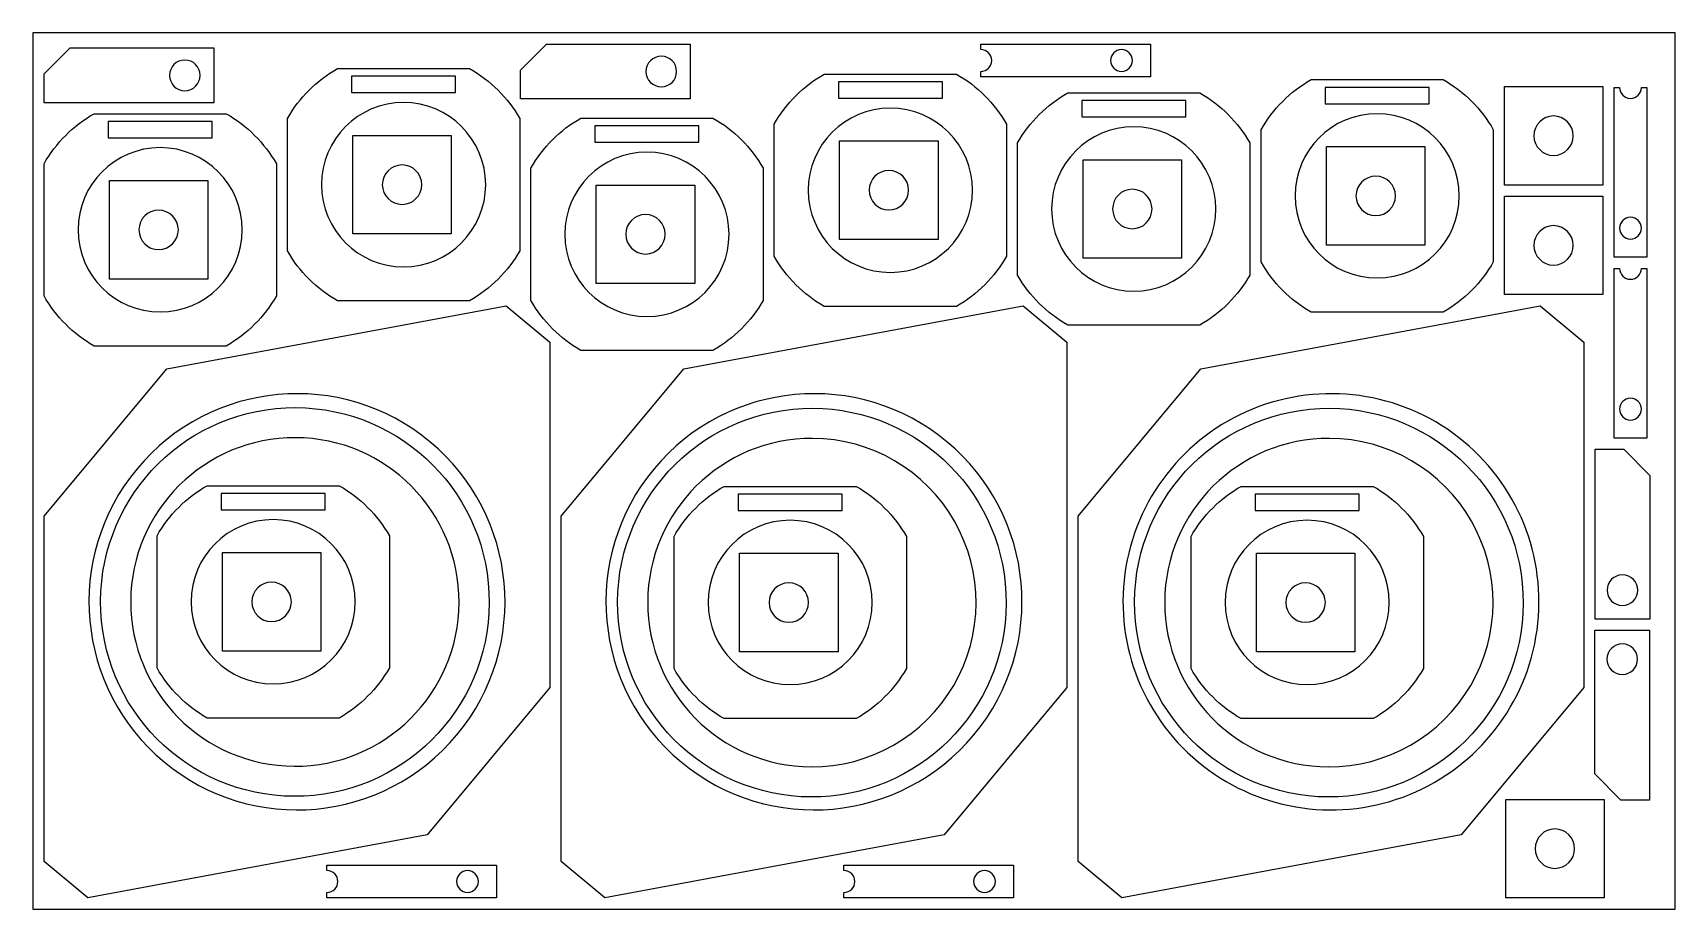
# Model space of a CAD drawing. Header units: metres. Extents: x 0 to 1500, y 0 to 800.
import ezdxf

# ---------------------------------------------------------------- set-up
doc = ezdxf.new("R2010")
doc.units = ezdxf.units.M

msp = doc.modelspace()

# ---------------------------------------------------------------- linework, layer by layer
for points in [[(0, 0), (1500, 0), (1500, 800), (0, 800)], [(165.2, 736.2), (10.2, 736.2), (10.2, 762.5), (34, 786.2), (165.2, 786.2)], [(600.4, 739.7), (445.4, 739.7), (445.4, 765.9), (469.2, 789.7), (600.4, 789.7)], [(386.1, 745.4), (386.1, 760.4), (291.1, 760.4), (291.1, 745.4)], [(830.7, 740.3), (830.7, 755.3), (735.7, 755.3), (735.7, 740.3)], [(1275.3, 735.2), (1275.3, 750.2), (1180.3, 750.2), (1180.3, 735.2)], [(1434, 661.1), (1344, 661.1), (1344, 751.1), (1434, 751.1)], [(1053, 723.2), (1053, 738.2), (958, 738.2), (958, 723.2)], [(163.8, 704.2), (163.8, 719.2), (68.8, 719.2), (68.8, 704.2)], [(382.2, 616.4), (292.2, 616.4), (292.2, 706.4), (382.2, 706.4)], [(608.4, 700.1), (608.4, 715.1), (513.4, 715.1), (513.4, 700.1)], [(826.9, 611.3), (736.9, 611.3), (736.9, 701.3), (826.9, 701.3)], [(1271.5, 606.2), (1181.5, 606.2), (1181.5, 696.2), (1271.5, 696.2)], [(1049.2, 594.2), (959.2, 594.2), (959.2, 684.2), (1049.2, 684.2)], [(159.9, 575.1), (69.9, 575.1), (69.9, 665.1), (159.9, 665.1)], [(604.5, 571.1), (514.5, 571.1), (514.5, 661.1), (604.5, 661.1)], [(1434, 561), (1344, 561), (1344, 651), (1434, 651)], [(472.1, 202.4), (360.2, 67.8), (50.2, 10.2), (10.2, 43.5), (10.4, 358.8), (122.3, 493.3), (432.3, 550.9), (472.3, 517.7)], [(944.3, 202.4), (832.4, 67.8), (522.4, 10.2), (482.4, 43.5), (482.6, 358.8), (594.5, 493.3), (904.5, 550.9), (944.5, 517.7)], [(1416.5, 202.4), (1304.6, 67.8), (994.6, 10.2), (954.6, 43.5), (954.8, 358.8), (1066.7, 493.3), (1376.7, 550.9), (1416.7, 517.7)], [(1426.8, 264.8), (1426.8, 419.8), (1453.1, 419.8), (1476.8, 396), (1476.8, 264.8)], [(267, 364.6), (267, 379.6), (172, 379.6), (172, 364.6)], [(739.2, 364), (739.2, 379), (644.2, 379), (644.2, 364)], [(1211.4, 364), (1211.4, 379), (1116.4, 379), (1116.4, 364)], [(263.1, 235.5), (173.1, 235.5), (173.1, 325.5), (263.1, 325.5)], [(735.4, 234.9), (645.4, 234.9), (645.4, 324.9), (735.4, 324.9)], [(1207.5, 234.9), (1117.5, 234.9), (1117.5, 324.9), (1207.5, 324.9)], [(1476.7, 254.6), (1476.7, 99.6), (1450.5, 99.6), (1426.7, 123.4), (1426.7, 254.6)], [(1435.2, 10.2), (1345.2, 10.2), (1345.2, 100.2), (1435.2, 100.2)]]:
    msp.add_lwpolyline(points, close=True)
for points in [[(1020.8, 759.8), (865.8, 759.8), (865.8, 764.8, 1), (865.8, 784.8), (865.8, 789.8), (1020.8, 789.8)], [(1004.3, 774.8, 1), (984.3, 774.8, 1)], [(152.8, 761.2, 1), (124.8, 761.2, 1)], [(398.9, 555.4), (278.3, 555.4, -0.135101), (232.5, 601.1), (232.5, 721.7, -0.135101), (278.3, 767.5), (398.9, 767.5, -0.135101), (444.7, 721.7), (444.7, 601.1, -0.135101)], [(588, 764.7, 1), (560, 764.7, 1)], [(843.5, 550.2), (722.9, 550.2, -0.135101), (677.1, 596), (677.1, 716.6, -0.135101), (722.9, 762.4), (843.5, 762.4, -0.135101), (889.3, 716.6), (889.3, 596, -0.135101)], [(1288.1, 545.1), (1167.5, 545.1, -0.135101), (1121.8, 590.9), (1121.8, 711.5, -0.135101), (1167.5, 757.3), (1288.1, 757.3, -0.135101), (1333.9, 711.5), (1333.9, 590.9, -0.135101)], [(1444.2, 595.1), (1444.2, 750.1), (1449.2, 750.1, 1), (1469.2, 750.1), (1474.2, 750.1), (1474.2, 595.1)], [(413.6, 661.4, 1), (263.6, 661.4, 1)], [(1065.8, 533.1), (945.2, 533.1, -0.135101), (899.4, 578.9), (899.4, 699.5, -0.135101), (945.2, 745.3), (1065.8, 745.3, -0.135101), (1111.6, 699.5), (1111.6, 578.9, -0.135101)], [(176.6, 514.1), (56, 514.1, -0.135101), (10.2, 559.9), (10.2, 680.4, -0.135101), (56, 726.2), (176.6, 726.2, -0.135101), (222.4, 680.4), (222.4, 559.9, -0.135101)], [(621.2, 510), (500.6, 510, -0.135101), (454.8, 555.8), (454.8, 676.4, -0.135101), (500.6, 722.2), (621.2, 722.2, -0.135101), (667, 676.4), (667, 555.8, -0.135101)], [(858.2, 656.3, 1), (708.2, 656.3, 1)], [(1302.8, 651.2, 1), (1152.8, 651.2, 1)], [(1407, 706.1, 1), (1371, 706.1, 1)], [(1080.5, 639.2, 1), (930.5, 639.2, 1)], [(191.3, 620.2, 1), (41.3, 620.2, 1)], [(635.9, 616.1, 1), (485.9, 616.1, 1)], [(355.2, 661.4, 1), (319.2, 661.4, 1)], [(799.9, 656.3, 1), (763.9, 656.3, 1)], [(1244.5, 651.2, 1), (1208.5, 651.2, 1)], [(1022.2, 639.2, 1), (986.2, 639.2, 1)], [(132.9, 620.1, 1), (96.9, 620.1, 1)], [(577.5, 616.1, 1), (541.5, 616.1, 1)], [(1459.2, 611.7, 1), (1459.2, 631.7, 1)], [(1407, 606, 1), (1371, 606, 1)], [(1444.2, 429.9), (1444.2, 585), (1449.2, 585, 1), (1469.2, 585), (1474.2, 585), (1474.2, 429.9)], [(119.8, 134.5, 1), (362.7, 426.7, 1)], [(592, 134.5, 1), (834.9, 426.7, 1)], [(1064.2, 134.5, 1), (1307.1, 426.7, 1)], [(1459.2, 446.5, 1), (1459.2, 466.5, 1)], [(240.1, 457.9, -1), (238.6, 103, -1)], [(712.3, 457.3, -1), (710.8, 102.4, -1)], [(1184.5, 457.3, -1), (1183, 102.4, -1)], [(240, 430.4, 1), (238.7, 130.5, 1)], [(712.2, 429.8, 1), (710.9, 129.9, 1)], [(1184.4, 429.8, 1), (1183.1, 129.9, 1)], [(279.8, 174.5), (159.2, 174.5, -0.135101), (113.4, 220.3), (113.4, 340.8, -0.135101), (159.2, 386.6), (279.8, 386.6, -0.135101), (325.6, 340.8), (325.6, 220.3, -0.135101)], [(752, 173.9), (631.4, 173.9, -0.135101), (585.6, 219.7), (585.6, 340.2, -0.135101), (631.4, 386), (752, 386, -0.135101), (797.8, 340.2), (797.8, 219.7, -0.135101)], [(1224.2, 173.9), (1103.6, 173.9, -0.135101), (1057.8, 219.7), (1057.8, 340.2, -0.135101), (1103.6, 386), (1224.2, 386, -0.135101), (1270, 340.2), (1270, 219.7, -0.135101)], [(294.5, 280.6, 1), (144.5, 280.6, 1)], [(766.7, 280, 1), (616.7, 280, 1)], [(1238.9, 280, 1), (1088.9, 280, 1)], [(1451.8, 277.2, 1), (1451.8, 305.2, 1)], [(236.1, 280.5, 1), (200.1, 280.5, 1)], [(708.4, 279.9, 1), (672.4, 279.9, 1)], [(1180.5, 279.9, 1), (1144.5, 279.9, 1)], [(1451.7, 242.2, 1), (1451.7, 214.2, 1)], [(1408.2, 55.2, 1), (1372.2, 55.2, 1)], [(423.6, 10.2), (268.6, 10.2), (268.6, 15.2, 1), (268.6, 35.2), (268.6, 40.2), (423.6, 40.2)], [(407, 25.2, 1), (387, 25.2, 1)], [(895.8, 10.2), (740.8, 10.2), (740.8, 15.2, 1), (740.8, 35.2), (740.8, 40.2), (895.8, 40.2)], [(879.2, 25.2, 1), (859.2, 25.2, 1)]]:
    msp.add_lwpolyline(points, format="xyb", close=True)

doc.saveas('drawing.dxf')
